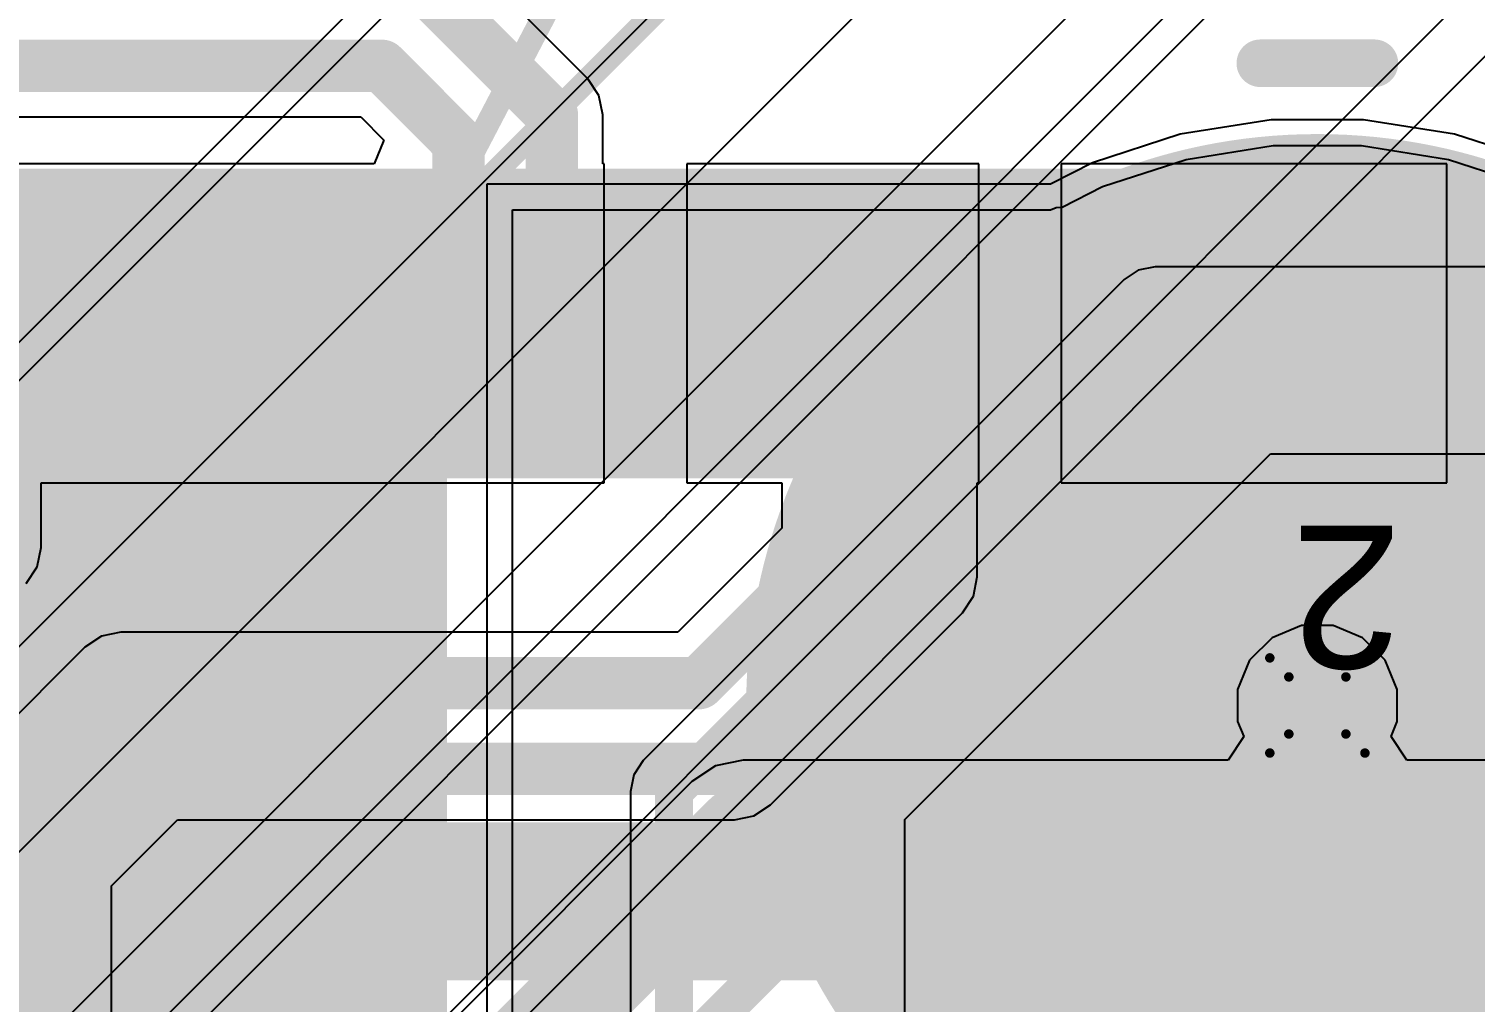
# Model space of a CAD drawing. Header units: inches. Extents: x -22 to 5433, y -13 to 5447.
# Drawn here: x 15.27 to 22.99, y 28.32 to 33.51 of the extents above; entities that cross this region are included whole.
import ezdxf

# ---------------------------------------------------------------- set-up
doc = ezdxf.new("R2010")
doc.units = ezdxf.units.IN
for name, color, linetype in [('Bottom Layer', 5, 'Continuous'), ('Bottom Overlay', 54, 'Continuous'), ('Bottom Paste', 16, 'Continuous'), ('Bottom Solder', 6, 'Continuous'), ('Drill Drawing', 1, 'Continuous'), ('Ground', 16, 'Continuous'), ('Power', 76, 'Continuous'), ('Top Layer', 1, 'Continuous'), ('Top Overlay', 2, 'Continuous'), ('Top Paste', 8, 'Continuous'), ('Top Solder', 216, 'Continuous'), ('Via Holes', 16, 'Continuous')]:
    doc.layers.add(name, color=color, linetype=linetype)
doc.styles.add('Arial', font='', dxfattribs={"height": 0.2})
doc.styles.get('Arial').set_extended_font_data('Arial')

msp = doc.modelspace()

# ---------------------------------------------------------------- hatches: boundary and pattern name
at = {"layer": 'Bottom Layer'}
h = msp.add_hatch(color=5, dxfattribs=at)
edge = h.paths.add_edge_path()
edge.add_arc((22.1488, 29.90256148), 2.999994, 0, 360)
msp.add_hatch(color=5, dxfattribs=at).paths.add_polyline_path([(13.9488037, 32.15255698), (17.4487967, 32.15255698), (17.4487967, 27.65256598), (13.9488037, 27.65256598)])
h = msp.add_hatch(color=5, dxfattribs=at)
edge = h.paths.add_edge_path()
edge.add_arc((22.14879238, 29.90255894), 0.2999994, 0, 360)
at = {"layer": 'Bottom Paste'}
h = msp.add_hatch(color=16, dxfattribs=at)
edge = h.paths.add_edge_path()
edge.add_arc((22.1488, 29.90256148), 2.999994, 0, 360)
msp.add_hatch(color=16, dxfattribs=at).paths.add_polyline_path([(13.9488037, 32.15255698), (17.4487967, 32.15255698), (17.4487967, 27.65256598), (13.9488037, 27.65256598)])
at = {"layer": 'Bottom Solder'}
h = msp.add_hatch(color=6, dxfattribs=at)
edge = h.paths.add_edge_path()
edge.add_arc((22.1488, 29.90256148), 3.050794, 0, 360)
msp.add_hatch(color=6, dxfattribs=at).paths.add_polyline_path([(13.8980037, 32.20335698), (17.4995967, 32.20335698), (17.4995967, 27.60176598), (13.8980037, 27.60176598)])
at = {"layer": 'Ground'}
h = msp.add_hatch(color=16, dxfattribs=at)
edge = h.paths.add_edge_path()
edge.add_arc((22.14879238, 29.90255894), 0.2999994, 0, 360)
at = {"layer": 'Power'}
h = msp.add_hatch(color=76, dxfattribs=at)
edge = h.paths.add_edge_path()
edge.add_arc((22.14879238, 29.90255894), 0.2999994, 0, 360)
at = {"layer": 'Top Layer'}
for points in [[(15.71309913, 31.21774808), (15.40809847, 31.21774808), (15.40809847, 32.66774771999999), (15.71309913, 32.66774771999999)], [(16.21310067, 31.21774808), (15.90810001, 31.21774808), (15.90810001, 32.66774771999999), (16.21310067, 32.66774771999999)], [(16.71309967, 31.21774808), (16.40809901, 31.21774808), (16.40809901, 32.66774771999999), (16.71309967, 32.66774771999999)], [(17.21309867, 31.21774808), (16.90809801, 31.21774808), (16.90809801, 32.66774771999999), (17.21309867, 32.66774771999999)], [(17.71310021, 31.21774808), (17.40809955, 31.21774808), (17.40809955, 32.66774771999999), (17.71310021, 32.66774771999999)], [(18.21309921, 31.21774808), (17.90809855, 31.21774808), (17.90809855, 32.66774771999999), (18.21309921, 32.66774771999999)], [(18.71310075, 31.21774808), (18.40810009, 31.21774808), (18.40810009, 32.66774771999999), (18.71310075, 32.66774771999999)], [(19.21309975, 31.21774808), (18.90809909, 31.21774808), (18.90809909, 32.66774771999999), (19.21309975, 32.66774771999999)], [(19.71309875, 31.21774808), (19.40809809, 31.21774808), (19.40809809, 32.66774771999999), (19.71309875, 32.66774771999999)], [(20.21310029, 31.21774808), (19.90809963, 31.21774808), (19.90809963, 32.66774771999999), (20.21310029, 32.66774771999999)], [(20.71309929, 31.21774808), (20.40809863, 31.21774808), (20.40809863, 32.66774771999999), (20.71309929, 32.66774771999999)], [(21.21310083, 31.21774808), (20.90810017, 31.21774808), (20.90810017, 32.66774771999999), (21.21310083, 32.66774771999999)], [(21.71309983, 31.21774808), (21.40809917, 31.21774808), (21.40809917, 32.66774771999999), (21.71309983, 32.66774771999999)], [(22.21309883, 31.21774808), (21.90809817, 31.21774808), (21.90809817, 32.66774771999999), (22.21309883, 32.66774771999999)], [(22.71310037, 31.21774808), (22.40809971, 31.21774808), (22.40809971, 32.66774771999999), (22.71310037, 32.66774771999999)], [(20.83559968, 28.53674633), (16.13559892, 28.53674633), (16.13559892, 29.17674759), (20.83559968, 29.17674759)], [(25.02559892, 28.53674633), (22.48559892, 28.53674633), (22.48559892, 29.17674759), (25.02559892, 29.17674759)]]:
    msp.add_hatch(color=1, dxfattribs=at).paths.add_polyline_path(points)
h = msp.add_hatch(color=1, dxfattribs=at)
edge = h.paths.add_edge_path()
edge.add_arc((22.14879238, 29.90255894), 0.2999994, 0, 360)
at = {"layer": 'Top Paste'}
for points in [[(15.71309913, 31.21774808), (15.40809847, 31.21774808), (15.40809847, 32.66774771999999), (15.71309913, 32.66774771999999)], [(16.21310067, 31.21774808), (15.90810001, 31.21774808), (15.90810001, 32.66774771999999), (16.21310067, 32.66774771999999)], [(16.71309967, 31.21774808), (16.40809901, 31.21774808), (16.40809901, 32.66774771999999), (16.71309967, 32.66774771999999)], [(17.21309867, 31.21774808), (16.90809801, 31.21774808), (16.90809801, 32.66774771999999), (17.21309867, 32.66774771999999)], [(17.71310021, 31.21774808), (17.40809955, 31.21774808), (17.40809955, 32.66774771999999), (17.71310021, 32.66774771999999)], [(18.21309921, 31.21774808), (17.90809855, 31.21774808), (17.90809855, 32.66774771999999), (18.21309921, 32.66774771999999)], [(18.71310075, 31.21774808), (18.40810009, 31.21774808), (18.40810009, 32.66774771999999), (18.71310075, 32.66774771999999)], [(19.21309975, 31.21774808), (18.90809909, 31.21774808), (18.90809909, 32.66774771999999), (19.21309975, 32.66774771999999)], [(19.71309875, 31.21774808), (19.40809809, 31.21774808), (19.40809809, 32.66774771999999), (19.71309875, 32.66774771999999)], [(20.21310029, 31.21774808), (19.90809963, 31.21774808), (19.90809963, 32.66774771999999), (20.21310029, 32.66774771999999)], [(20.71309929, 31.21774808), (20.40809863, 31.21774808), (20.40809863, 32.66774771999999), (20.71309929, 32.66774771999999)], [(21.21310083, 31.21774808), (20.90810017, 31.21774808), (20.90810017, 32.66774771999999), (21.21310083, 32.66774771999999)], [(21.71309983, 31.21774808), (21.40809917, 31.21774808), (21.40809917, 32.66774771999999), (21.71309983, 32.66774771999999)], [(22.21309883, 31.21774808), (21.90809817, 31.21774808), (21.90809817, 32.66774771999999), (22.21309883, 32.66774771999999)], [(22.71310037, 31.21774808), (22.40809971, 31.21774808), (22.40809971, 32.66774771999999), (22.71310037, 32.66774771999999)], [(20.83559968, 28.53674633), (16.13559892, 28.53674633), (16.13559892, 29.17674759), (20.83559968, 29.17674759)], [(25.02559892, 28.53674633), (22.48559892, 28.53674633), (22.48559892, 29.17674759), (25.02559892, 29.17674759)]]:
    msp.add_hatch(color=8, dxfattribs=at).paths.add_polyline_path(points)
at = {"layer": 'Top Solder'}
for points in [[(15.31470013, 31.11614808), (14.80649947, 31.11614808), (14.80649947, 32.76934772), (15.31470013, 32.76934772)], [(15.81469913, 31.11614808), (15.30649847, 31.11614808), (15.30649847, 32.76934772), (15.81469913, 32.76934772)], [(16.31470067, 31.11614808), (15.80650001, 31.11614808), (15.80650001, 32.76934772), (16.31470067, 32.76934772)], [(16.81469967, 31.11614808), (16.30649901, 31.11614808), (16.30649901, 32.76934772), (16.81469967, 32.76934772)], [(17.31469867, 31.11614808), (16.80649801, 31.11614808), (16.80649801, 32.76934772), (17.31469867, 32.76934772)], [(17.81470021, 31.11614808), (17.30649955, 31.11614808), (17.30649955, 32.76934772), (17.81470021, 32.76934772)], [(18.31469921, 31.11614808), (17.80649855, 31.11614808), (17.80649855, 32.76934772), (18.31469921, 32.76934772)], [(18.81470075, 31.11614808), (18.30650009, 31.11614808), (18.30650009, 32.76934772), (18.81470075, 32.76934772)], [(19.31469975, 31.11614808), (18.80649909, 31.11614808), (18.80649909, 32.76934772), (19.31469975, 32.76934772)], [(19.81469875, 31.11614808), (19.30649809, 31.11614808), (19.30649809, 32.76934772), (19.81469875, 32.76934772)], [(20.31470029, 31.11614808), (19.80649963, 31.11614808), (19.80649963, 32.76934772), (20.31470029, 32.76934772)], [(20.81469929, 31.11614808), (20.30649863, 31.11614808), (20.30649863, 32.76934772), (20.81469929, 32.76934772)], [(21.31470083, 31.11614808), (20.80650017, 31.11614808), (20.80650017, 32.76934772), (21.31470083, 32.76934772)], [(21.81469983, 31.11614808), (21.30649917, 31.11614808), (21.30649917, 32.76934772), (21.81469983, 32.76934772)], [(22.31469883, 31.11614808), (21.80649817, 31.11614808), (21.80649817, 32.76934772), (22.31469883, 32.76934772)], [(22.81470037, 31.11614808), (22.30649971, 31.11614808), (22.30649971, 32.76934772), (22.81470037, 32.76934772)], [(20.93719968, 28.43514633), (16.03399892, 28.43514633), (16.03399892, 29.27834759), (20.93719968, 29.27834759)], [(25.12719892, 28.43514633), (22.38399892, 28.43514633), (22.38399892, 29.27834759), (25.12719892, 29.27834759)]]:
    msp.add_hatch(color=216, dxfattribs=at).paths.add_polyline_path(points)
at = {"layer": 'Via Holes'}
h = msp.add_hatch(color=7, dxfattribs=at)
edge = h.paths.add_edge_path()
edge.add_arc((22.14879238, 29.90255894), 0.1499997, 0, 360)

# ---------------------------------------------------------------- linework, layer by layer
at = {"layer": 'Bottom Layer'}
for p, q in [((21.9026994, 33.02955548), (21.41656118, 32.95255792)), ((22.3949006, 33.02955548), (21.9026994, 33.02955548)), ((22.88103882, 32.95255792), (22.3949006, 33.02955548)), ((21.41656118, 32.95255792), (20.94845188, 32.80046017999999)), ((23.34914812, 32.80046017999999), (22.88103882, 32.95255792)), ((21.44874298, 32.81847639999999), (21.91352234, 32.89209068)), ((21.91352234, 32.89209068), (22.38407512, 32.89209068)), ((22.38407512, 32.89209068), (22.84885702, 32.81847639999999)), ((20.94845188, 32.80046017999999), (20.7234409, 32.68581219999999)), ((21.00121784, 32.67306648), (21.44874298, 32.81847639999999)), ((22.84885702, 32.81847639999999), (23.29637454, 32.67306901999999)), ((20.7234409, 32.68581219999999), (17.71310148, 32.68581219999999)), ((17.71310148, 32.68581219999999), (17.71310148, 27.65256598)), ((20.7858487, 32.56333086), (21.00121784, 32.67306648)), ((17.85056628, 27.65256598), (17.85056628, 32.5483474)), ((17.85056628, 32.5483474), (20.7234409, 32.5483474)), ((20.7234409, 32.5483474), (20.75346116, 32.5607807)), ((20.75346116, 32.5607807), (20.7858487, 32.56333086))]:
    msp.add_line(p, q, dxfattribs=at)
for points in [[(22.14879238, 29.90255894, 0.254, 0.254, 0), (22.14879492, 29.90256148, 0.254, 0.254, 0)], [(22.14879492, 29.90256148, 0.254, 0.254, 0), (22.1488, 29.90256148, 0.254, 0.254, 0)]]:
    msp.add_lwpolyline(points, format="xyseb", dxfattribs=at)
for points in [[(22.08529238, 29.90255894, 0.127, 0.127, 1), (22.21229238, 29.90255894, 0.127, 0.127, 1)], [(22.08529492, 29.90256148, 0.127, 0.127, 1), (22.21229492, 29.90256148, 0.127, 0.127, 1)], [(22.08529492, 29.90256148, 0.127, 0.127, 1), (22.21229492, 29.90256148, 0.127, 0.127, 1)], [(22.0853, 29.90256148, 0.127, 0.127, 1), (22.2123, 29.90256148, 0.127, 0.127, 1)]]:
    msp.add_lwpolyline(points, format="xyseb", close=True, dxfattribs=at)
at = {"layer": 'Bottom Overlay'}
for points in [[(17.3901608, 32.38294768, 0.127, 0.127, 0), (19.2277746, 34.22056148, 0.127, 0.127, 0)], [(17.3913546, 32.38414148, 0.127, 0.127, 0), (18.0847746, 33.71256148, 0.127, 0.127, 0)], [(21.844, 33.33156148, 0.254, 0.254, 0), (22.4536, 33.33156148, 0.254, 0.254, 0)]]:
    msp.add_lwpolyline(points, format="xyseb", dxfattribs=at)
for points in [[(21.7805, 33.33156148, 0.127, 0.127, 1), (21.9075, 33.33156148, 0.127, 0.127, 1)], [(22.3901, 33.33156148, 0.127, 0.127, 1), (22.5171, 33.33156148, 0.127, 0.127, 1)], [(17.3584108, 32.38294768, 0.0635, 0.0635, 1), (17.4219108, 32.38294768, 0.0635, 0.0635, 1)], [(17.3596046, 32.38414148, 0.0635, 0.0635, 1), (17.4231046, 32.38414148, 0.0635, 0.0635, 1)]]:
    msp.add_lwpolyline(points, format="xyseb", close=True, dxfattribs=at)
at = {"layer": 'Bottom Solder'}
for p in [(-5.58517044, 10.84580508), (-5.50446702, 7.25363548), (-5.23860776, 6.99708278), (-5.23847314, 11.39702064), (-3.7360733, 6.996137899999999), (-3.6161853, 11.387836), (-3.0661737, 10.8378498), (-3.06610258, 7.237836679999999)]:
    msp.add_line(p, (5432.852131479999, 5447.49311058), dxfattribs=at)
at = {"layer": 'Drill Drawing'}
for points in [[(21.89479238, 30.15655894, 0.0508, 0.0508, 0), (22.40279238, 30.15655894, 0.0508, 0.0508, 0)], [(21.89479238, 29.64855894, 0.0508, 0.0508, 0), (21.89479238, 30.15655894, 0.0508, 0.0508, 0)], [(22.40279238, 29.64855894, 0.0508, 0.0508, 0), (22.40279238, 30.15655894, 0.0508, 0.0508, 0)], [(21.99639238, 30.05495894, 0.0508, 0.0508, 0), (22.30119238, 30.05495894, 0.0508, 0.0508, 0)], [(21.99639238, 29.75015894, 0.0508, 0.0508, 0), (21.99639238, 30.05495894, 0.0508, 0.0508, 0)], [(22.30119238, 29.75015894, 0.0508, 0.0508, 0), (22.30119238, 30.05495894, 0.0508, 0.0508, 0)], [(21.99639238, 29.75015894, 0.0508, 0.0508, 0), (22.30119238, 29.75015894, 0.0508, 0.0508, 0)], [(21.89479238, 29.64855894, 0.0508, 0.0508, 0), (22.40279238, 29.64855894, 0.0508, 0.0508, 0)]]:
    msp.add_lwpolyline(points, format="xyseb", dxfattribs=at)
for points in [[(21.88209238, 30.15655894, 0.0254, 0.0254, 1), (21.90749238, 30.15655894, 0.0254, 0.0254, 1)], [(21.88209238, 30.15655894, 0.0254, 0.0254, 1), (21.90749238, 30.15655894, 0.0254, 0.0254, 1)], [(22.39009238, 30.15655894, 0.0254, 0.0254, 1), (22.41549238, 30.15655894, 0.0254, 0.0254, 1)], [(22.39009238, 30.15655894, 0.0254, 0.0254, 1), (22.41549238, 30.15655894, 0.0254, 0.0254, 1)], [(21.98369238, 30.05495894, 0.0254, 0.0254, 1), (22.00909238, 30.05495894, 0.0254, 0.0254, 1)], [(21.98369238, 30.05495894, 0.0254, 0.0254, 1), (22.00909238, 30.05495894, 0.0254, 0.0254, 1)], [(22.28849238, 30.05495894, 0.0254, 0.0254, 1), (22.31389238, 30.05495894, 0.0254, 0.0254, 1)], [(22.28849238, 30.05495894, 0.0254, 0.0254, 1), (22.31389238, 30.05495894, 0.0254, 0.0254, 1)], [(21.98369238, 29.75015894, 0.0254, 0.0254, 1), (22.00909238, 29.75015894, 0.0254, 0.0254, 1)], [(21.98369238, 29.75015894, 0.0254, 0.0254, 1), (22.00909238, 29.75015894, 0.0254, 0.0254, 1)], [(22.28849238, 29.75015894, 0.0254, 0.0254, 1), (22.31389238, 29.75015894, 0.0254, 0.0254, 1)], [(22.28849238, 29.75015894, 0.0254, 0.0254, 1), (22.31389238, 29.75015894, 0.0254, 0.0254, 1)], [(21.88209238, 29.64855894, 0.0254, 0.0254, 1), (21.90749238, 29.64855894, 0.0254, 0.0254, 1)], [(21.88209238, 29.64855894, 0.0254, 0.0254, 1), (21.90749238, 29.64855894, 0.0254, 0.0254, 1)], [(22.39009238, 29.64855894, 0.0254, 0.0254, 1), (22.41549238, 29.64855894, 0.0254, 0.0254, 1)], [(22.39009238, 29.64855894, 0.0254, 0.0254, 1), (22.41549238, 29.64855894, 0.0254, 0.0254, 1)]]:
    msp.add_lwpolyline(points, format="xyseb", close=True, dxfattribs=at)
at = {"layer": 'Ground'}
for p, q in [((21.1924646, 32.22712629999999), (21.1168488, 32.17660062)), ((21.28166178, 32.2448682), (21.1924646, 32.22712629999999)), ((43.40609048, 32.2448682), (21.28166178, 32.2448682)), ((21.1168488, 32.17660062), (18.54828904, 29.60803832)), ((19.94617804, 29.29395716), (21.89886146, 31.24664058)), ((21.89886146, 31.24664058), (44.01265771999999, 31.24664058)), ((18.54828904, 29.60803832), (18.49776336, 29.53242252)), ((18.49776336, 29.53242252), (18.48002146, 29.44322788)), ((18.48002146, 29.44322788), (18.48002146, 25.17184704)), ((19.94617804, 25.29064284), (19.94617804, 29.29395716))]:
    msp.add_line(p, q, dxfattribs=at)
for points in [[(18.71309948, 29.44322788, 0.2032, 0.2032, 0), (21.28166178, 32.01179018, 0.2032, 0.2032, 0)], [(21.28166178, 32.01179018, 0.2032, 0.2032, 0), (43.77172348, 32.01179018, 0.2032, 0.2032, 0)], [(19.71310002, 29.39050002, 0.2032, 0.2032, 0), (21.8023186, 31.4797186, 0.2032, 0.2032, 0)], [(21.8023186, 31.4797186, 0.2032, 0.2032, 0), (44.01265771999999, 31.4797186, 0.2032, 0.2032, 0)], [(18.71309948, 25.07530164, 0.2032, 0.2032, 0), (18.71309948, 29.44322788, 0.2032, 0.2032, 0)], [(19.71310002, 25.19409998, 0.2032, 0.2032, 0), (19.71310002, 29.39050002, 0.2032, 0.2032, 0)]]:
    msp.add_lwpolyline(points, format="xyseb", dxfattribs=at)
for points in [[(21.23086178, 32.01179018, 0.1016, 0.1016, 1), (21.33246178, 32.01179018, 0.1016, 0.1016, 1)], [(21.23086178, 32.01179018, 0.1016, 0.1016, 1), (21.33246178, 32.01179018, 0.1016, 0.1016, 1)], [(21.7515186, 31.4797186, 0.1016, 0.1016, 1), (21.8531186, 31.4797186, 0.1016, 0.1016, 1)], [(21.7515186, 31.4797186, 0.1016, 0.1016, 1), (21.8531186, 31.4797186, 0.1016, 0.1016, 1)], [(18.66229948, 29.44322788, 0.1016, 0.1016, 1), (18.76389948, 29.44322788, 0.1016, 0.1016, 1)], [(18.66229948, 29.44322788, 0.1016, 0.1016, 1), (18.76389948, 29.44322788, 0.1016, 0.1016, 1)], [(19.66230002, 29.39050002, 0.1016, 0.1016, 1), (19.76390002, 29.39050002, 0.1016, 0.1016, 1)], [(19.66230002, 29.39050002, 0.1016, 0.1016, 1), (19.76390002, 29.39050002, 0.1016, 0.1016, 1)]]:
    msp.add_lwpolyline(points, format="xyseb", close=True, dxfattribs=at)
at = {"layer": 'Power'}
for p, q in [((22.06385732, 30.32955833999999), (21.90691834, 30.26454958)), ((22.23372744, 30.32955833999999), (22.06385732, 30.32955833999999)), ((22.39066642, 30.26454958), (22.23372744, 30.32955833999999)), ((21.90691834, 30.26454958), (21.78680174, 30.14443298)), ((22.51078302, 30.14443298), (22.39066642, 30.26454958)), ((21.78680174, 30.14443298), (21.72179298, 29.987494)), ((22.57579178, 29.987494), (22.51078302, 30.14443298)), ((21.72179298, 29.987494), (21.72179298, 29.81762388)), ((22.57579178, 29.81762388), (22.57579178, 29.987494)), ((21.72179298, 29.81762388), (21.75517874, 29.73702714)), ((22.54240602, 29.73702714), (22.57579178, 29.81762388)), ((21.75517874, 29.73702714), (21.67152638, 29.6100246)), ((22.62605838, 29.6100246), (22.54240602, 29.73702714)), ((19.08229864, 29.6100246), (18.93364006, 29.58045392)), ((21.67152638, 29.6100246), (19.08229864, 29.6100246)), ((56.61858119999999, 29.6100246), (22.62605838, 29.6100246)), ((18.93364006, 29.58045392), (18.80761288, 29.49624784)), ((18.80761288, 29.49624784), (15.58803334, 26.27666576))]:
    msp.add_line(p, q, dxfattribs=at)
for points in [[(15.7489398, 25.8882007, 0.508, 0.508, 0), (19.08229864, 29.22155954, 0.508, 0.508, 0)], [(19.08229864, 29.22155954, 0.508, 0.508, 0), (56.61858119999999, 29.22155954, 0.508, 0.508, 0)], [(15.83333638, 25.12687888, 0.2032, 0.2032, 0), (19.4084575, 28.70199999999999, 0.2032, 0.2032, 0)], [(19.4084575, 28.70199999999999, 0.2032, 0.2032, 0), (56.2181248, 28.70199999999999, 0.2032, 0.2032, 0)]]:
    msp.add_lwpolyline(points, format="xyseb", dxfattribs=at)
for points in [[(18.95529864, 29.22155954, 0.254, 0.254, 1), (19.20929864, 29.22155954, 0.254, 0.254, 1)], [(18.95529864, 29.22155954, 0.254, 0.254, 1), (19.20929864, 29.22155954, 0.254, 0.254, 1)], [(19.3576575, 28.70199999999999, 0.1016, 0.1016, 1), (19.4592575, 28.70199999999999, 0.1016, 0.1016, 1)], [(19.3576575, 28.70199999999999, 0.1016, 0.1016, 1), (19.4592575, 28.70199999999999, 0.1016, 0.1016, 1)]]:
    msp.add_lwpolyline(points, format="xyseb", close=True, dxfattribs=at)
at = {"layer": 'Top Layer'}
for p, q in [((18.2528718, 33.24806659999999), (17.53357428, 33.96736666)), ((18.25287942, 33.24806152), (18.2528718, 33.24806659999999)), ((18.3118252, 33.15984224), (18.25287942, 33.24806152)), ((18.3325262, 33.05578098), (18.3118252, 33.15984224)), ((11.11852488, 33.04596134), (17.03928012, 33.04596134)), ((17.03928012, 33.04596134), (17.16349374, 32.92174772)), ((18.33252366, 33.05576828), (18.3325262, 33.05578098)), ((18.33252366, 32.79474772), (18.33252366, 33.05576828)), ((17.16349374, 32.92174772), (17.1108878, 32.79474772)), ((17.1108878, 32.79474772), (14.2810992, 32.79474772)), ((18.34009794, 32.79474772), (18.33252366, 32.79474772)), ((18.34009794, 31.09074808), (18.34009794, 32.79474772)), ((20.34009902, 32.79474772), (18.78110036, 32.79474772)), ((18.78110036, 32.79474772), (18.78110036, 31.09074808)), ((20.34009902, 31.09074808), (20.34009902, 32.79474772)), ((22.8400991, 32.79474772), (20.78110144, 32.79474772)), ((20.78110144, 32.79474772), (20.78110144, 31.09074808)), ((22.8400991, 31.09074808), (22.8400991, 32.79474772)), ((15.33252458, 30.74623264), (15.33252458, 31.09074808)), ((15.33252458, 31.09074808), (18.34009794, 31.09074808)), ((18.78110036, 31.09074808), (19.28867364, 31.09074808)), ((19.28867364, 31.09074808), (19.28867364, 30.84900866)), ((20.33252474, 30.58979658), (20.33252474, 31.09074808)), ((20.33252474, 31.09074808), (20.34009902, 31.09074808)), ((20.78110144, 31.09074808), (22.8400991, 31.09074808)), ((19.28867364, 30.84900866), (18.73310198, 30.293437)), ((15.31182612, 30.64215868), (15.33252712, 30.74621994)), ((15.33252712, 30.74621994), (15.33252458, 30.74623264)), ((15.25288034, 30.5539394), (15.31182612, 30.64215868)), ((20.31182628, 30.48573532), (20.33252474, 30.58979658)), ((20.2528805, 30.39751604), (20.31182628, 30.48573532)), ((19.22739614, 29.37203168), (20.2528805, 30.39751604)), ((15.75878484, 30.293437), (15.65472358, 30.27273854)), ((18.73310198, 30.293437), (15.75878484, 30.293437)), ((15.5665043, 30.21379276), (14.78617058, 29.43345904)), ((15.65472358, 30.27273854), (15.5665043, 30.21379276)), ((19.13917686, 29.3130859), (19.22739614, 29.37203168)), ((15.7075759, 28.93916488), (16.06079592, 29.29238744)), ((16.06079592, 29.29238744), (19.0351156, 29.29238744)), ((19.0351156, 29.29238744), (19.13917686, 29.3130859)), ((15.7075759, 27.5450173), (15.7075759, 28.93916488))]:
    msp.add_line(p, q, dxfattribs=at)
for points in [[(17.34129374, 33.77508612, 0.2794, 0.2794, 0), (18.06059888, 33.05578098, 0.2794, 0.2794, 0)], [(10.71310278, 33.31788612, 0.2794, 0.2794, 0), (17.15191642, 33.31788612, 0.2794, 0.2794, 0)], [(17.15191642, 33.31788612, 0.2794, 0.2794, 0), (17.56059988, 32.90920266, 0.2794, 0.2794, 0)], [(18.06059888, 31.9427479, 0.2794, 0.2794, 0), (18.06059888, 33.05578098, 0.2794, 0.2794, 0)], [(17.56059988, 31.9427479, 0.2794, 0.2794, 0), (17.56059988, 32.90920266, 0.2794, 0.2794, 0)], [(19.56059842, 30.73637236, 0.2794, 0.2794, 0), (19.56059842, 31.9427479, 0.2794, 0.2794, 0)], [(20.06059996, 30.58979658, 0.2794, 0.2794, 0), (20.06059996, 31.9427479, 0.2794, 0.2794, 0)], [(18.84573828, 30.02151222, 0.2794, 0.2794, 0), (19.56059842, 30.73637236, 0.2794, 0.2794, 0)], [(19.0351156, 29.56431222, 0.2794, 0.2794, 0), (20.06059996, 30.58979658, 0.2794, 0.2794, 0)], [(14.97845112, 29.2411785, 0.2794, 0.2794, 0), (15.75878484, 30.02151222, 0.2794, 0.2794, 0)], [(15.75878484, 30.02151222, 0.2794, 0.2794, 0), (18.84573828, 30.02151222, 0.2794, 0.2794, 0)], [(15.43565112, 29.05180118, 0.2794, 0.2794, 0), (15.94816216, 29.56431222, 0.2794, 0.2794, 0)], [(15.94816216, 29.56431222, 0.2794, 0.2794, 0), (19.0351156, 29.56431222, 0.2794, 0.2794, 0)], [(15.43565112, 27.29379606, 0.2794, 0.2794, 0), (15.43565112, 29.05180118, 0.2794, 0.2794, 0)]]:
    msp.add_lwpolyline(points, format="xyseb", dxfattribs=at)
for points in [[(17.08206642, 33.31788612, 0.1397, 0.1397, 1), (17.22176642, 33.31788612, 0.1397, 0.1397, 1)], [(17.08206642, 33.31788612, 0.1397, 0.1397, 1), (17.22176642, 33.31788612, 0.1397, 0.1397, 1)], [(17.99074888, 33.05578098, 0.1397, 0.1397, 1), (18.13044888, 33.05578098, 0.1397, 0.1397, 1)], [(17.99074888, 33.05578098, 0.1397, 0.1397, 1), (18.13044888, 33.05578098, 0.1397, 0.1397, 1)], [(17.49074988, 32.90920266, 0.1397, 0.1397, 1), (17.63044988, 32.90920266, 0.1397, 0.1397, 1)], [(17.49074988, 32.90920266, 0.1397, 0.1397, 1), (17.63044988, 32.90920266, 0.1397, 0.1397, 1)], [(17.49074988, 31.9427479, 0.1397, 0.1397, 1), (17.63044988, 31.9427479, 0.1397, 0.1397, 1)], [(17.99074888, 31.9427479, 0.1397, 0.1397, 1), (18.13044888, 31.9427479, 0.1397, 0.1397, 1)], [(19.49074842, 31.9427479, 0.1397, 0.1397, 1), (19.63044842, 31.9427479, 0.1397, 0.1397, 1)], [(19.99074996, 31.9427479, 0.1397, 0.1397, 1), (20.13044996, 31.9427479, 0.1397, 0.1397, 1)], [(19.49074842, 30.73637236, 0.1397, 0.1397, 1), (19.63044842, 30.73637236, 0.1397, 0.1397, 1)], [(19.49074842, 30.73637236, 0.1397, 0.1397, 1), (19.63044842, 30.73637236, 0.1397, 0.1397, 1)], [(19.99074996, 30.58979658, 0.1397, 0.1397, 1), (20.13044996, 30.58979658, 0.1397, 0.1397, 1)], [(19.99074996, 30.58979658, 0.1397, 0.1397, 1), (20.13044996, 30.58979658, 0.1397, 0.1397, 1)], [(15.68893484, 30.02151222, 0.1397, 0.1397, 1), (15.82863484, 30.02151222, 0.1397, 0.1397, 1)], [(15.68893484, 30.02151222, 0.1397, 0.1397, 1), (15.82863484, 30.02151222, 0.1397, 0.1397, 1)], [(18.77588828, 30.02151222, 0.1397, 0.1397, 1), (18.91558828, 30.02151222, 0.1397, 0.1397, 1)], [(18.77588828, 30.02151222, 0.1397, 0.1397, 1), (18.91558828, 30.02151222, 0.1397, 0.1397, 1)], [(15.87831216, 29.56431222, 0.1397, 0.1397, 1), (16.01801216, 29.56431222, 0.1397, 0.1397, 1)], [(15.87831216, 29.56431222, 0.1397, 0.1397, 1), (16.01801216, 29.56431222, 0.1397, 0.1397, 1)], [(18.9652656, 29.56431222, 0.1397, 0.1397, 1), (19.1049656, 29.56431222, 0.1397, 0.1397, 1)], [(18.9652656, 29.56431222, 0.1397, 0.1397, 1), (19.1049656, 29.56431222, 0.1397, 0.1397, 1)], [(15.36580112, 29.05180118, 0.1397, 0.1397, 1), (15.50550112, 29.05180118, 0.1397, 0.1397, 1)], [(15.36580112, 29.05180118, 0.1397, 0.1397, 1), (15.50550112, 29.05180118, 0.1397, 0.1397, 1)]]:
    msp.add_lwpolyline(points, format="xyseb", close=True, dxfattribs=at)
at = {"layer": 'Top Solder'}
msp.add_line((-7.488676919999999, 4.5254926), (5432.852131479999, 5447.49311058), dxfattribs=at)

# ---------------------------------------------------------------- texts
at = {"layer": 'Top Overlay', "style": 'Arial'}
msp.add_text('2', height=0.7619999999999999, rotation=180, dxfattribs=at).set_placement((22.60037898, 30.86334696))

doc.saveas('drawing.dxf')
